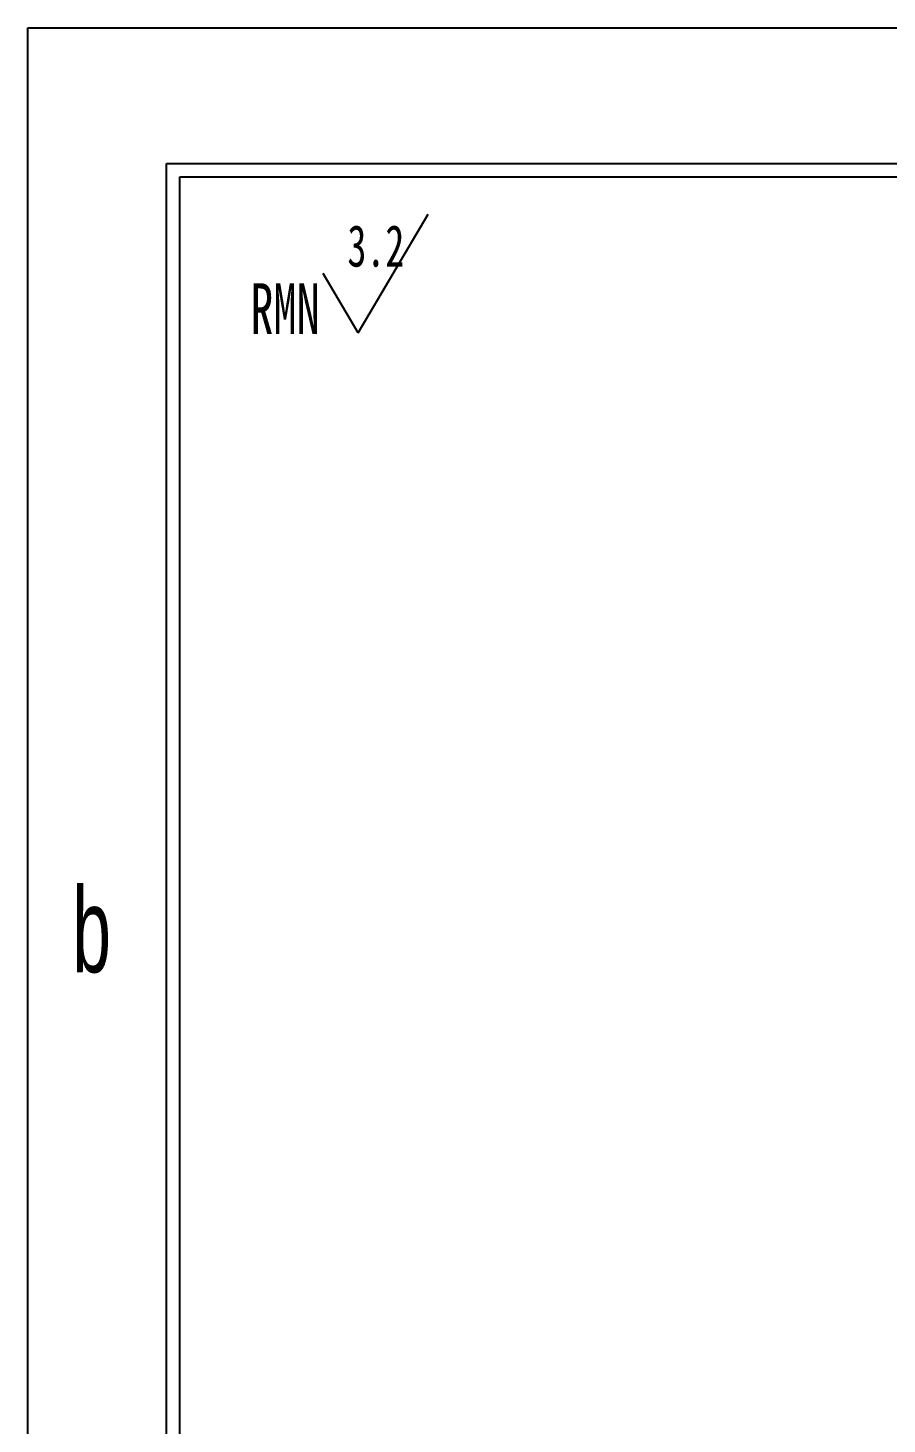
# Model space of a CAD drawing. Header units: millimetres. Extents: x 1 to 148, y 1 to 104.
# Drawn here: x 0.8 to 32.1, y 53.5 to 104.3 of the extents above; entities that cross this region are included whole.
import ezdxf

# ---------------------------------------------------------------- set-up
doc = ezdxf.new("R2010")
doc.units = ezdxf.units.MM
doc.header["$LTSCALE"] = 0.5
doc.layers.add('SLD-0', color=179, linetype='Continuous')
doc.styles.add('SLDTEXTSTYLE0', font='SIMSUN.TTC', dxfattribs={"width": 0.67})
doc.styles.add('SLDTEXTSTYLE7', font='GOTHIC.TTF', dxfattribs={"width": 0.61171})

# ---------------------------------------------------------------- blocks, each defined once
blk = doc.blocks.new('SW_NOTE_0')
at = {"layer": 'SLD-0', "color": 0}
for q in [(6.488, 4.677), (2.656, 2.512)]:
    blk.add_line((3.934, 0.346), q, dxfattribs=at)
at = {"layer": 'SLD-0', "color": 0, "attachment_point": 1, "style": 'SLDTEXTSTYLE0'}
for s, insert, char_height in [('3.2', (3.541, 4.276), 1.5158), ('RMN', (0, 2.155), 1.8521)]:
    blk.add_mtext(s, dxfattribs=dict(at, insert=insert, char_height=char_height))

msp = doc.modelspace()

# ---------------------------------------------------------------- linework, layer by layer
at = {"layer": 'SLD-0'}
for p, q in [((0.795, 104.337), (147.553, 104.337)), ((0.795, 0.647), (0.795, 104.337)), ((6.337, 3.609), (6.337, 98.905)), ((6.337, 98.905), (144.591, 98.905))]:
    msp.add_line(p, q, dxfattribs=at)
at = {"layer": 'SLD-0', "color": 6, "linetype": 'Continuous'}
for p, q in [((5.844, 3.116), (5.844, 99.399)), ((5.844, 99.399), (145.084, 99.399))]:
    msp.add_line(p, q, dxfattribs=at)

# ---------------------------------------------------------------- block references
at = {"layer": 'SLD-0'}
msp.add_blockref('SW_NOTE_0', (8.898, 92.879), dxfattribs=at)

# ---------------------------------------------------------------- texts
at = {"layer": 'SLD-0', "insert": (2.417, 73.01), "char_height": 3.086, "attachment_point": 1, "style": 'SLDTEXTSTYLE7'}
msp.add_mtext('b', dxfattribs=at)

doc.saveas('drawing.dxf')
